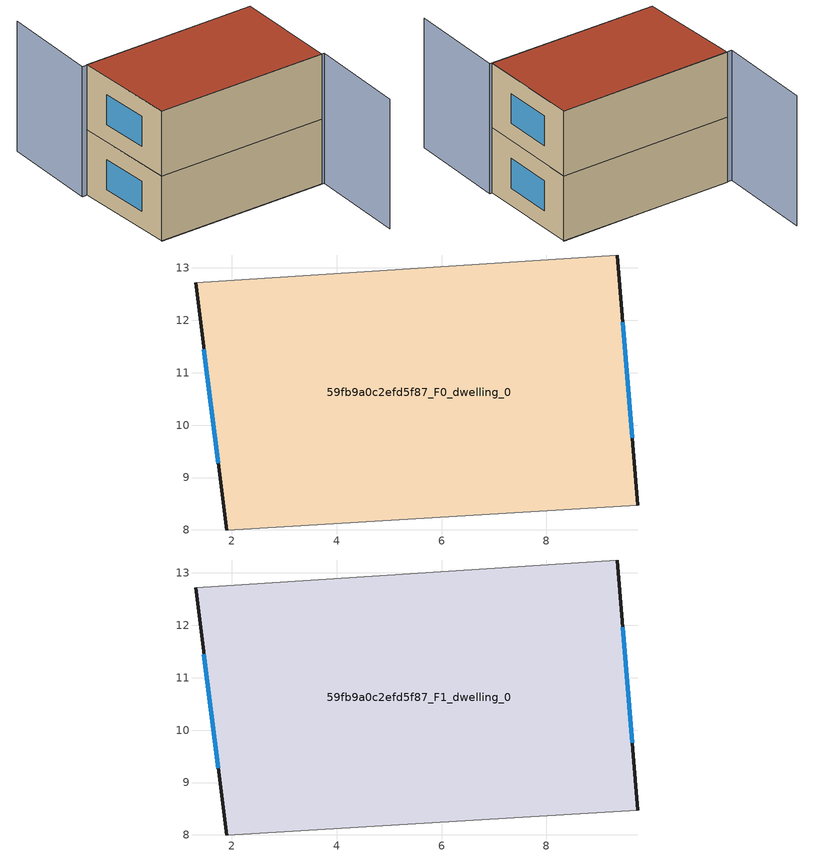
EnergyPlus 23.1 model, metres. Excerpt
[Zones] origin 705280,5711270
59fb9a0c2efd5f87_F0_dwelling_0
 floor ground (EU_floor_Construction): 9.35,13.25 9.75,8.47 1.9,8 1.31,12.72 z0
 wall outside (EU_wall_Construction): 1.31,12.72 1.9,8 / 9.75,8.47 9.35,13.25 z0:3
 wall adiabatic (EU_wall_Construction): 9.35,13.25 1.31,12.72 / 1.9,8 9.75,8.47 z0:3
 window (EU_Window_Construction): 1.47,11.45 1.74,9.27 / 9.64,9.76 9.46,11.96 z0.81:2.19
59fb9a0c2efd5f87_F1_dwelling_0
 floor to 59fb9a0c2efd5f87_F0_dwelling_0 (EU_floor_Construction): 9.35,13.25 9.75,8.47 1.9,8 1.31,12.72 z3
 wall outside (EU_wall_Construction): 1.31,12.72 1.9,8 / 9.75,8.47 9.35,13.25 z3:6
 wall adiabatic (EU_wall_Construction): 9.35,13.25 1.31,12.72 / 1.9,8 9.75,8.47 z3:6
 window (EU_Window_Construction): 1.47,11.45 1.74,9.27 / 9.64,9.76 9.46,11.96 z3.81:5.19
 roof outside (EU_roof_Construction): 9.75,8.47 9.35,13.25 1.31,12.72 1.9,8 z6
shading: 1.9,8 9.87,8.48 / 9.87,8.48 10.14,3.99 / 9.35,13.24 1.08,12.7 / 1.08,12.7 0.79,17.13 z0:6
[Building]
EU S2 Campaign: North Axis=0; Terrain=City; Solar Distribution=FullExterior
[Site:Location]
London: Latitude=51.5; Longitude=-0.5; Time Zone=0; Elevation=25
[SizingPeriod:WeatherFileDays]
AnnualSizingPeriod: Begin Month=1; Begin Day of Month=1; End Month=12; End Day of Month=31; Day of Week for Start Day=Monday; Use Weather File Daylight Saving Period=No; Use Weather File Rain and Snow Indicators=No
[MATERIAL]
EU_InternalMass_Material: Roughness=MediumRough; Thickness=0.1; Conductivity=1; Density=1800; Specific Heat=900; Thermal Absorptance=0.9; Solar Absorptance=0.7; Visible Absorptance=0.7
[MATERIAL:NOMASS] Roughness=MediumRough; Thermal Absorptance=0.9; Solar Absorptance=0.7; Visible Absorptance=0.7
Name | Thermal Resistance
EU_wall_NoMass | 0.555556
EU_roof_NoMass | 0.510204
EU_floor_NoMass | 1.68919
[WINDOWMATERIAL:SIMPLEGLAZINGSYSTEM]
EU_Window_SimpleGlazing: UFactor=3.96; Solar Heat Gain Coefficient=0.85; Visible Transmittance=0.85
[CONSTRUCTION]
EU_wall_Construction: EU_wall_NoMass
EU_roof_Construction: EU_roof_NoMass
EU_floor_Construction: EU_floor_NoMass
EU_Window_Construction: EU_Window_SimpleGlazing
EU_InternalMass_Construction: EU_InternalMass_Material
[ZONE] Type=1; Multiplier=1; Ceiling Height=autocalculate; Volume=113.881; Floor Area=autocalculate; Part of Total Floor Area=Yes
59fb9a0c2efd5f87_F0_dwelling_0; 59fb9a0c2efd5f87_F1_dwelling_0
[INTERNALMASS] Construction=EU_InternalMass_Construction; Surface Area=37.9603
Name | Zone or ZoneList
59fb9a0c2efd5f87_F0_dwelling_0_EU_InternalMass | 59fb9a0c2efd5f87_F0_dwelling_0
59fb9a0c2efd5f87_F1_dwelling_0_EU_InternalMass | 59fb9a0c2efd5f87_F1_dwelling_0
[OTHEREQUIPMENT] Fuel Type=Electricity; Design Level Calculation Method=Watts/Area; Power per Zone Floor Area=1; Fraction Latent=0; Fraction Radiant=0; Fraction Lost=0; Carbon Dioxide Generation Rate=0; EndUse Subcategory=EU_Step8_InternalGains
Name | Zone or ZoneList or Space or SpaceList | Schedule
EU_Step8_InternalGain_59fb9a0c2efd5f87_F0_dwelling_0_f000 | 59fb9a0c2efd5f87_F0_dwelling_0 | EU_Step8_GainSchedule_59fb9a0c2efd5f87_F0_dwelling_0_f000
EU_Step8_InternalGain_59fb9a0c2efd5f87_F1_dwelling_0_f000 | 59fb9a0c2efd5f87_F1_dwelling_0 | EU_Step8_GainSchedule_59fb9a0c2efd5f87_F1_dwelling_0_f000
[ZONEVENTILATION:DESIGNFLOWRATE] Schedule=EU_AlwaysOn; Design Flow Rate Calculation Method=AirChanges/Hour; Air Changes per Hour=0.48; Ventilation Type=Natural; Fan Pressure Rise=0; Fan Total Efficiency=1; Constant Term Coefficient=1; Temperature Term Coefficient=0; Velocity Term Coefficient=0; Velocity Squared Term Coefficient=0; Minimum Indoor Temperature=-100; Maximum Indoor Temperature=100; Delta Temperature=-100; Minimum Outdoor Temperature=-100; Maximum Outdoor Temperature=100; Maximum Wind Speed=40
Name | Zone or ZoneList or Space or SpaceList
EU_ConstantAir_59fb9a0c2efd5f87_F0_dwelling_0 | 59fb9a0c2efd5f87_F0_dwelling_0
EU_ConstantAir_59fb9a0c2efd5f87_F1_dwelling_0 | 59fb9a0c2efd5f87_F1_dwelling_0
[HVACTEMPLATE:THERMOSTAT] Constant Heating Setpoint=20; Constant Cooling Setpoint=50
EU_HeatOnly_59fb9a0c2efd5f87_F0_dwelling_0; EU_HeatOnly_59fb9a0c2efd5f87_F1_dwelling_0
[HVACTEMPLATE:ZONE:IDEALLOADSAIRSYSTEM] System Availability Schedule=EU_AlwaysOn; Maximum Heating Supply Air Temperature=50; Minimum Cooling Supply Air Temperature=13; Maximum Heating Supply Air Humidity Ratio=0.0156; Minimum Cooling Supply Air Humidity Ratio=0.0077; Heating Limit=NoLimit; Cooling Limit=NoLimit; Heating Availability Schedule=EU_AlwaysOn; Cooling Availability Schedule=EU_CoolingOff; Dehumidification Control Type=ConstantSensibleHeatRatio; Cooling Sensible Heat Ratio=0.7; Dehumidification Setpoint=60; Humidification Control Type=None; Humidification Setpoint=30; Outdoor Air Method=None; Outdoor Air Flow Rate per Person=0.00944; Outdoor Air Flow Rate per Zone Floor Area=0; Outdoor Air Flow Rate per Zone=0; Demand Controlled Ventilation Type=None; Outdoor Air Economizer Type=NoEconomizer; Heat Recovery Type=None; Sensible Heat Recovery Effectiveness=0.7; Latent Heat Recovery Effectiveness=0.65
Name | Template Thermostat
59fb9a0c2efd5f87_F0_dwelling_0 | EU_HeatOnly_59fb9a0c2efd5f87_F0_dwelling_0
59fb9a0c2efd5f87_F1_dwelling_0 | EU_HeatOnly_59fb9a0c2efd5f87_F1_dwelling_0
[SIZING:ZONE] Zone Cooling Design Supply Air Temperature Input Method=SupplyAirTemperature; Zone Cooling Design Supply Air Temperature=13; Zone Heating Design Supply Air Temperature Input Method=SupplyAirTemperature; Zone Heating Design Supply Air Temperature=50; Zone Cooling Design Supply Air Humidity Ratio=0.008; Zone Heating Design Supply Air Humidity Ratio=0.008; Cooling Design Air Flow Method=DesignDay; Cooling Design Air Flow Rate=0; Cooling Minimum Air Flow per Zone Floor Area=0.000762; Cooling Minimum Air Flow=0; Cooling Minimum Air Flow Fraction=0.2; Heating Design Air Flow Method=DesignDay; Heating Design Air Flow Rate=0; Heating Maximum Air Flow per Zone Floor Area=0.002032; Heating Maximum Air Flow=0.141576; Heating Maximum Air Flow Fraction=0.3; Account for Dedicated Outdoor Air System=No; Dedicated Outdoor Air System Control Strategy=NeutralSupplyAir; Dedicated Outdoor Air Low Setpoint Temperature for Design=autosize; Dedicated Outdoor Air High Setpoint Temperature for Design=autosize; Zone Load Sizing Method=Sensible Load Only No Latent Load; Zone Latent Cooling Design Supply Air Humidity Ratio Input Method=HumidityRatioDifference; Zone Cooling Design Supply Air Humidity Ratio Difference=0.005; Zone Latent Heating Design Supply Air Humidity Ratio Input Method=HumidityRatioDifference; Zone Humidification Design Supply Air Humidity Ratio Difference=0.005
59fb9a0c2efd5f87_F0_dwelling_0; 59fb9a0c2efd5f87_F1_dwelling_0
[SCHEDULE:CONSTANT]
Name | Hourly Value
EU_AlwaysOn | 1
EU_CoolingOff | 0
[SCHEDULE:FILE] Column Number=1; Rows to Skip at Top=0; Number of Hours of Data=8760; Column Separator=Comma; Interpolate to Timestep=No; Minutes per Item=60; Adjust Schedule for Daylight Savings=Yes
Name | File
EU_Step8_GainSchedule_59fb9a0c2efd5f87_F0_dwelling_0_f000 | ../../schedules/59fb9a0c2efd5f87/59fb9a0c2efd5f87_F0_dwelling_0_f000_gain.csv
EU_Step8_GainSchedule_59fb9a0c2efd5f87_F1_dwelling_0_f000 | ../../schedules/59fb9a0c2efd5f87/59fb9a0c2efd5f87_F1_dwelling_0_f000_gain.csv
